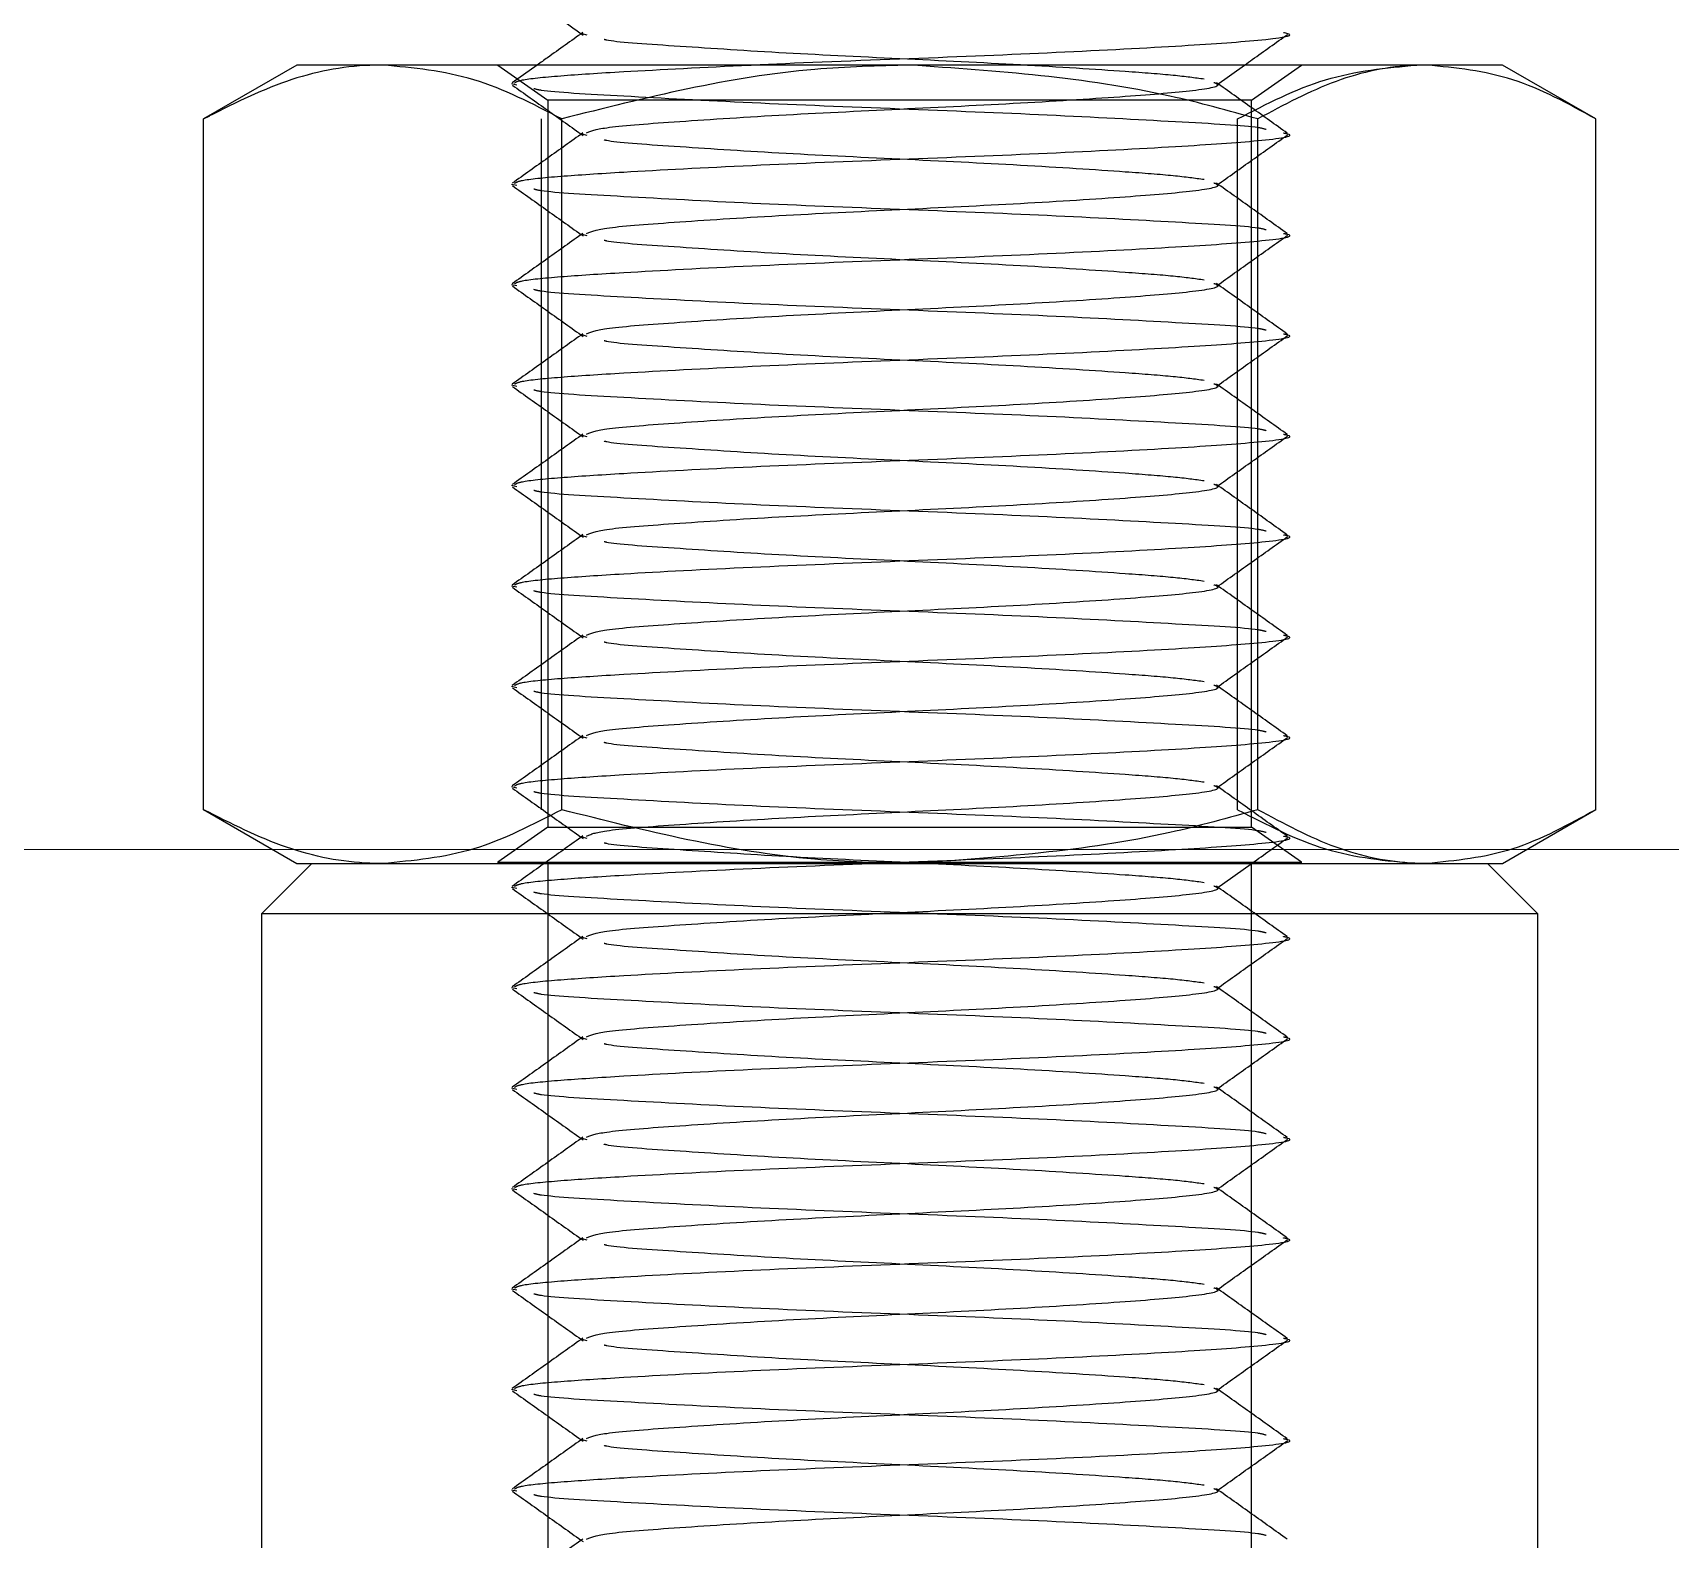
# Model space of a CAD drawing. Header units: metres. Extents: x 0 to 63075, y 0 to 44550.
# Drawn here: x 13854.35 to 13886.94, y 27138.86 to 27168.86 of the extents above; entities that cross this region are included whole.
import ezdxf

# ---------------------------------------------------------------- set-up
doc = ezdxf.new("R2010")
doc.units = ezdxf.units.M
doc.header["$LTSCALE"] = 75
for name, pattern in [('CENTER2', [28.575, 19.05, -3.175, 3.175, -3.175]), ('CENTERX2', [101.6, 63.5, -12.7, 12.7, -12.7]), ('HIDDEN2', [4.7625, 3.175, -1.5875])]:
    doc.linetypes.add(name, pattern=pattern)
for name, color, linetype in [('SC1', 7, 'CENTER2'), ('SDM', 7, 'Continuous'), ('SL4', 4, 'Continuous'), ('ST1', 7, 'HIDDEN2')]:
    doc.layers.add(name, color=color, linetype=linetype)

# ---------------------------------------------------------------- blocks, each defined once
blk = doc.blocks.new('A$Cb6dca9d5')
at = {"layer": 'SL4'}
for p, q in [((13.135, 428.444), (11.277, 427.371)), ((14.844, 428.444), (13.135, 428.444)), ((25.335, 428.444), (14.844, 428.444)), ((35.626, 428.444), (25.335, 428.444)), ((37.135, 428.444), (35.626, 428.444)), ((38.993, 427.371), (37.135, 428.444)), ((11.281, 427.372), (11.408, 427.433)), ((11.281, 413.616), (11.281, 427.372)), ((18.408, 413.616), (18.408, 427.372)), ((32.262, 413.616), (32.262, 427.372)), ((38.989, 413.616), (38.989, 427.372)), ((11.277, 413.617), (13.135, 412.544)), ((11.281, 413.616), (11.408, 413.556)), ((37.135, 412.544), (38.993, 413.617)), ((13.435, 412.544), (12.435, 411.544)), ((13.135, 412.544), (14.844, 412.544)), ((14.844, 412.544), (25.335, 412.544)), ((25.335, 412.544), (35.626, 412.544)), ((32.129, 412.537), (32.138, 412.544)), ((35.626, 412.544), (37.135, 412.544)), ((37.835, 411.544), (36.835, 412.544)), ((12.435, 411.544), (12.435, 390.544)), ((37.835, 411.544), (12.435, 411.544)), ((37.835, 390.544), (37.835, 411.544))]:
    blk.add_line(p, q, dxfattribs=at)
for points, knots in [([(17.426, 430.045), (17.661, 429.878), (18.118, 429.552), (18.575, 429.227), (18.797, 429.069)], [0, 0, 0, 0, 0.514473, 1, 1, 1, 1]), ([(18.831, 429.093), (18.596, 428.926), (18.293, 428.709), (17.989, 428.493), (17.92, 428.444)], [0, 0, 0, 0, 0.772912, 1, 1, 1, 1]), ([(22.154, 428.444), (22.169, 428.445), (23.011, 428.489), (25.181, 428.568), (28.156, 428.689), (30.76, 428.825), (32.389, 428.938), (33.063, 429.032), (32.805, 429.082), (32.771, 429.088)], [0, 0, 0, 0, 0.003435, 0.195695, 0.387955, 0.585253, 0.774762, 0.970352, 1, 1, 1, 1]), ([(31.998, 428.444), (32.05, 428.481), (32.336, 428.685), (32.623, 428.889), (32.857, 429.056)], [0, 0, 0, 0, 0.180881, 1, 1, 1, 1]), ([(14.844, 428.444), (14.76, 428.443), (14.12, 428.433), (12.914, 428.199), (11.828, 427.65), (11.281, 427.372)], [0, 0, 0, 0, 0.070099, 0.530789, 1, 1, 1, 1]), ([(18.408, 427.372), (17.829, 427.672), (16.661, 428.276), (15.453, 428.388), (14.844, 428.444)], [0, 0, 0, 0, 0.495458, 1, 1, 1, 1]), ([(25.335, 428.444), (24.705, 428.428), (22.36, 428.369), (20.077, 427.793), (18.408, 427.372)], [0, 0, 0, 0, 0.268634, 1, 1, 1, 1]), ([(32.262, 427.372), (31.681, 427.534), (29.423, 428.162), (27.077, 428.324), (25.335, 428.444)], [0, 0, 0, 0, 0.257551, 1, 1, 1, 1]), ([(35.626, 428.444), (35.546, 428.443), (34.942, 428.433), (33.804, 428.199), (32.779, 427.65), (32.262, 427.372)], [0, 0, 0, 0, 0.0700986, 0.5307888, 1, 1, 1, 1]), ([(38.989, 427.372), (38.443, 427.672), (37.341, 428.276), (36.201, 428.388), (35.626, 428.444)], [0, 0, 0, 0, 0.495458, 1, 1, 1, 1]), ([(14.844, 412.544), (14.76, 412.545), (14.12, 412.555), (12.914, 412.789), (11.828, 413.339), (11.281, 413.616)], [0, 0, 0, 0, 0.070099, 0.530789, 1, 1, 1, 1]), ([(18.408, 413.616), (17.829, 413.316), (16.661, 412.712), (15.453, 412.6), (14.844, 412.544)], [0, 0, 0, 0, 0.495458, 1, 1, 1, 1]), ([(25.335, 412.544), (24.705, 412.56), (22.36, 412.619), (20.077, 413.195), (18.408, 413.616)], [0, 0, 0, 0, 0.268634, 1, 1, 1, 1]), ([(32.262, 413.616), (31.681, 413.454), (29.423, 412.826), (27.077, 412.664), (25.335, 412.544)], [0, 0, 0, 0, 0.257551, 1, 1, 1, 1]), ([(35.626, 412.544), (35.546, 412.545), (34.942, 412.555), (33.804, 412.789), (32.779, 413.339), (32.262, 413.616)], [0, 0, 0, 0, 0.070099, 0.530789, 1, 1, 1, 1]), ([(38.989, 413.616), (38.443, 413.316), (37.341, 412.712), (36.201, 412.6), (35.626, 412.544)], [0, 0, 0, 0, 0.495458, 1, 1, 1, 1])]:
    blk.add_open_spline(points, degree=3, knots=knots, dxfattribs=at)
at = {"layer": 'ST1'}
for p, q in [((18.797, 429.069), (18.836, 429.041)), ((18.915, 429.042), (18.814, 429.069)), ((17.135, 428.444), (18.135, 427.744)), ((17.92, 428.444), (17.423, 428.09)), ((31.45, 428.053), (31.998, 428.444)), ((32.135, 427.744), (33.135, 428.444)), ((17.515, 428.046), (17.408, 428.069)), ((32.135, 427.744), (18.135, 427.744)), ((18.135, 427.744), (18.135, 413.27)), ((32.135, 413.27), (32.135, 427.744)), ((18.008, 413.616), (18.008, 427.372)), ((31.862, 413.616), (31.862, 427.372)), ((18.915, 427.042), (18.814, 427.069)), ((17.515, 426.046), (17.408, 426.069)), ((18.915, 425.042), (18.814, 425.069)), ((17.515, 424.046), (17.408, 424.069)), ((18.915, 423.042), (18.814, 423.069)), ((17.515, 422.046), (17.408, 422.069)), ((18.915, 421.042), (18.814, 421.069)), ((17.515, 420.046), (17.408, 420.069)), ((18.915, 419.042), (18.814, 419.069)), ((17.515, 418.046), (17.408, 418.069)), ((18.915, 417.042), (18.814, 417.069)), ((17.515, 416.046), (17.408, 416.069)), ((18.915, 415.042), (18.814, 415.069)), ((17.515, 414.046), (17.408, 414.069)), ((18.135, 413.27), (17.135, 412.569)), ((18.135, 413.27), (25.252, 413.27)), ((25.252, 413.27), (32.135, 413.27)), ((33.135, 412.569), (32.135, 413.27)), ((18.915, 413.042), (18.814, 413.069)), ((17.135, 412.569), (33.135, 412.569)), ((17.135, 412.569), (17.135, 412.544)), ((18.135, 412.544), (18.135, 387.544)), ((25.144, 412.569), (24.935, 412.544)), ((31.45, 412.053), (32.129, 412.537)), ((32.135, 387.544), (32.135, 412.544)), ((33.135, 412.544), (33.135, 412.569)), ((17.515, 412.046), (17.408, 412.069)), ((18.915, 411.042), (18.814, 411.069)), ((17.515, 410.046), (17.408, 410.069)), ((18.915, 409.042), (18.814, 409.069)), ((17.515, 408.046), (17.408, 408.069)), ((18.915, 407.042), (18.814, 407.069)), ((17.515, 406.046), (17.408, 406.069)), ((18.915, 405.042), (18.814, 405.069)), ((17.515, 404.046), (17.408, 404.069)), ((18.915, 403.042), (18.814, 403.069)), ((17.515, 402.046), (17.408, 402.069)), ((18.915, 401.042), (18.814, 401.069)), ((17.515, 400.046), (17.408, 400.069))]:
    blk.add_line(p, q, dxfattribs=at)
for points, knots in [([(31.195, 428.163), (31.012, 428.188), (30.646, 428.239), (29.468, 428.328), (27.621, 428.448), (25.139, 428.569), (22.633, 428.689), (20.614, 428.826), (19.43, 428.902), (19.269, 428.949), (19.254, 428.953)], [0, 0, 0, 0, 0.098651, 0.197725, 0.357803, 0.513786, 0.669769, 0.829847, 0.983594, 1, 1, 1, 1]), ([(17.466, 428.09), (17.501, 428.109), (17.589, 428.159), (18.321, 428.231), (19.747, 428.325), (21.259, 428.4), (22.154, 428.444)], [0, 0, 0, 0, 0.156872, 0.402396, 0.646629, 1, 1, 1, 1]), ([(31.862, 427.372), (32.441, 427.672), (33.609, 428.276), (34.817, 428.388), (35.426, 428.444)], [0, 0, 0, 0, 0.495458, 1, 1, 1, 1]), ([(17.426, 428.045), (17.661, 427.878), (18.131, 427.543), (18.601, 427.208), (18.836, 427.041)], [0, 0, 0, 0, 0.500089, 1, 1, 1, 1]), ([(32.429, 427.162), (32.384, 427.174), (32.181, 427.228), (30.682, 427.311), (28.187, 427.448), (25.135, 427.569), (22.082, 427.689), (19.591, 427.826), (18.1, 427.908), (17.898, 427.961), (17.857, 427.972)], [0, 0, 0, 0, 0.043096, 0.193298, 0.349673, 0.502056, 0.654439, 0.810815, 0.961016, 1, 1, 1, 1]), ([(18.902, 427.092), (18.987, 427.128), (19.171, 427.206), (20.569, 427.312), (22.645, 427.448), (25.137, 427.569), (27.617, 427.689), (29.729, 427.825), (31.089, 427.938), (31.58, 428.033), (31.416, 428.084), (31.391, 428.092)], [0, 0, 0, 0, 0.103426, 0.225711, 0.353032, 0.477096, 0.60116, 0.728481, 0.850766, 0.976983, 1, 1, 1, 1]), ([(32.849, 427.088), (32.614, 427.256), (32.144, 427.591), (31.674, 427.926), (31.439, 428.093)], [0, 0, 0, 0, 0.500092, 1, 1, 1, 1]), ([(18.831, 427.093), (18.596, 426.926), (18.127, 426.591), (17.658, 426.257), (17.423, 426.09)], [0, 0, 0, 0, 0.499958, 1, 1, 1, 1]), ([(17.466, 426.09), (17.501, 426.109), (17.589, 426.159), (18.318, 426.231), (19.772, 426.325), (22.098, 426.448), (25.136, 426.569), (28.168, 426.689), (30.757, 426.825), (32.389, 426.938), (33.063, 427.032), (32.805, 427.082), (32.771, 427.088)], [0, 0, 0, 0, 0.055573, 0.142553, 0.229074, 0.356478, 0.480628, 0.604778, 0.732181, 0.854555, 0.980855, 1, 1, 1, 1]), ([(31.195, 426.163), (31.012, 426.188), (30.646, 426.239), (29.468, 426.328), (27.621, 426.448), (25.139, 426.569), (22.633, 426.689), (20.614, 426.826), (19.43, 426.902), (19.269, 426.949), (19.254, 426.953)], [0, 0, 0, 0, 0.098651, 0.197725, 0.357803, 0.513786, 0.669769, 0.829847, 0.983594, 1, 1, 1, 1]), ([(31.45, 426.053), (31.684, 426.221), (32.153, 426.555), (32.623, 426.889), (32.857, 427.056)], [0, 0, 0, 0, 0.499967, 1, 1, 1, 1]), ([(17.426, 426.045), (17.661, 425.878), (18.131, 425.543), (18.601, 425.208), (18.836, 425.041)], [0, 0, 0, 0, 0.500089, 1, 1, 1, 1]), ([(32.429, 425.162), (32.384, 425.174), (32.181, 425.228), (30.682, 425.311), (28.187, 425.448), (25.135, 425.569), (22.082, 425.689), (19.591, 425.826), (18.1, 425.908), (17.898, 425.961), (17.857, 425.972)], [0, 0, 0, 0, 0.043096, 0.193298, 0.349673, 0.502056, 0.654439, 0.810815, 0.961016, 1, 1, 1, 1]), ([(18.902, 425.092), (18.987, 425.128), (19.171, 425.206), (20.569, 425.312), (22.645, 425.448), (25.137, 425.569), (27.617, 425.689), (29.729, 425.825), (31.089, 425.938), (31.58, 426.033), (31.416, 426.084), (31.391, 426.092)], [0, 0, 0, 0, 0.103426, 0.225711, 0.353032, 0.477096, 0.60116, 0.728481, 0.850766, 0.976983, 1, 1, 1, 1]), ([(32.849, 425.088), (32.614, 425.256), (32.144, 425.591), (31.674, 425.926), (31.439, 426.093)], [0, 0, 0, 0, 0.500092, 1, 1, 1, 1]), ([(18.831, 425.093), (18.596, 424.926), (18.127, 424.591), (17.658, 424.257), (17.423, 424.09)], [0, 0, 0, 0, 0.499958, 1, 1, 1, 1]), ([(17.466, 424.09), (17.501, 424.109), (17.589, 424.159), (18.318, 424.231), (19.772, 424.325), (22.098, 424.448), (25.136, 424.569), (28.168, 424.689), (30.757, 424.825), (32.389, 424.938), (33.063, 425.032), (32.805, 425.082), (32.771, 425.088)], [0, 0, 0, 0, 0.055573, 0.142553, 0.229074, 0.356478, 0.480628, 0.604778, 0.732181, 0.854555, 0.980855, 1, 1, 1, 1]), ([(31.45, 424.053), (31.684, 424.221), (32.153, 424.555), (32.623, 424.889), (32.857, 425.056)], [0, 0, 0, 0, 0.4999673, 1, 1, 1, 1]), ([(31.195, 424.163), (31.012, 424.188), (30.646, 424.239), (29.468, 424.328), (27.621, 424.448), (25.139, 424.569), (22.633, 424.689), (20.614, 424.826), (19.43, 424.902), (19.269, 424.949), (19.254, 424.953)], [0, 0, 0, 0, 0.098651, 0.197725, 0.357803, 0.513786, 0.669769, 0.829847, 0.983594, 1, 1, 1, 1]), ([(17.426, 424.045), (17.661, 423.878), (18.131, 423.543), (18.601, 423.208), (18.836, 423.041)], [0, 0, 0, 0, 0.5000892, 1, 1, 1, 1]), ([(18.902, 423.092), (18.987, 423.128), (19.171, 423.206), (20.569, 423.312), (22.645, 423.448), (25.137, 423.569), (27.617, 423.689), (29.729, 423.825), (31.089, 423.938), (31.58, 424.033), (31.416, 424.084), (31.391, 424.092)], [0, 0, 0, 0, 0.103426, 0.225711, 0.353032, 0.477096, 0.60116, 0.728481, 0.850766, 0.976983, 1, 1, 1, 1]), ([(32.849, 423.088), (32.614, 423.256), (32.144, 423.591), (31.674, 423.926), (31.439, 424.093)], [0, 0, 0, 0, 0.500092, 1, 1, 1, 1]), ([(32.429, 423.162), (32.384, 423.174), (32.181, 423.228), (30.682, 423.311), (28.187, 423.448), (25.135, 423.569), (22.082, 423.689), (19.591, 423.826), (18.1, 423.908), (17.898, 423.961), (17.857, 423.972)], [0, 0, 0, 0, 0.043096, 0.193298, 0.349673, 0.502056, 0.654439, 0.810815, 0.961016, 1, 1, 1, 1]), ([(18.831, 423.093), (18.596, 422.926), (18.127, 422.591), (17.658, 422.257), (17.423, 422.09)], [0, 0, 0, 0, 0.4999583, 1, 1, 1, 1]), ([(17.466, 422.09), (17.501, 422.109), (17.589, 422.159), (18.318, 422.231), (19.772, 422.325), (22.098, 422.448), (25.136, 422.569), (28.168, 422.689), (30.757, 422.825), (32.389, 422.938), (33.063, 423.032), (32.805, 423.082), (32.771, 423.088)], [0, 0, 0, 0, 0.055573, 0.142553, 0.229074, 0.356478, 0.480628, 0.604778, 0.732181, 0.854555, 0.980855, 1, 1, 1, 1]), ([(31.45, 422.053), (31.684, 422.221), (32.153, 422.555), (32.623, 422.889), (32.857, 423.056)], [0, 0, 0, 0, 0.499967, 1, 1, 1, 1]), ([(31.195, 422.163), (31.012, 422.188), (30.646, 422.239), (29.468, 422.328), (27.621, 422.448), (25.139, 422.569), (22.633, 422.689), (20.614, 422.826), (19.43, 422.902), (19.269, 422.949), (19.254, 422.953)], [0, 0, 0, 0, 0.098651, 0.197725, 0.357803, 0.513786, 0.669769, 0.829847, 0.983594, 1, 1, 1, 1]), ([(18.902, 421.092), (18.987, 421.128), (19.171, 421.206), (20.569, 421.312), (22.645, 421.448), (25.137, 421.569), (27.617, 421.689), (29.729, 421.825), (31.089, 421.938), (31.58, 422.033), (31.416, 422.084), (31.391, 422.092)], [0, 0, 0, 0, 0.103426, 0.225711, 0.353032, 0.477096, 0.60116, 0.728481, 0.850766, 0.976983, 1, 1, 1, 1]), ([(32.849, 421.088), (32.614, 421.256), (32.144, 421.591), (31.674, 421.926), (31.439, 422.093)], [0, 0, 0, 0, 0.500092, 1, 1, 1, 1]), ([(17.426, 422.045), (17.661, 421.878), (18.131, 421.543), (18.601, 421.208), (18.836, 421.041)], [0, 0, 0, 0, 0.500089, 1, 1, 1, 1]), ([(32.429, 421.162), (32.384, 421.174), (32.181, 421.228), (30.682, 421.311), (28.187, 421.448), (25.135, 421.569), (22.082, 421.689), (19.591, 421.826), (18.1, 421.908), (17.898, 421.961), (17.857, 421.972)], [0, 0, 0, 0, 0.043096, 0.193298, 0.349673, 0.502056, 0.654439, 0.810815, 0.961016, 1, 1, 1, 1]), ([(18.831, 421.093), (18.596, 420.926), (18.127, 420.591), (17.658, 420.257), (17.423, 420.09)], [0, 0, 0, 0, 0.4999583, 1, 1, 1, 1]), ([(17.466, 420.09), (17.501, 420.109), (17.589, 420.159), (18.318, 420.231), (19.772, 420.325), (22.098, 420.448), (25.136, 420.569), (28.168, 420.689), (30.757, 420.825), (32.389, 420.938), (33.063, 421.032), (32.805, 421.082), (32.771, 421.088)], [0, 0, 0, 0, 0.055573, 0.142553, 0.229074, 0.356478, 0.480628, 0.604778, 0.732181, 0.854555, 0.980855, 1, 1, 1, 1]), ([(31.195, 420.163), (31.012, 420.188), (30.646, 420.239), (29.468, 420.328), (27.621, 420.448), (25.139, 420.569), (22.633, 420.689), (20.614, 420.826), (19.43, 420.902), (19.269, 420.949), (19.254, 420.953)], [0, 0, 0, 0, 0.098651, 0.197725, 0.357803, 0.513786, 0.669769, 0.829847, 0.983594, 1, 1, 1, 1]), ([(31.45, 420.053), (31.684, 420.221), (32.153, 420.555), (32.623, 420.889), (32.857, 421.056)], [0, 0, 0, 0, 0.499967, 1, 1, 1, 1]), ([(17.426, 420.045), (17.661, 419.878), (18.131, 419.543), (18.601, 419.208), (18.836, 419.041)], [0, 0, 0, 0, 0.500089, 1, 1, 1, 1]), ([(32.429, 419.162), (32.384, 419.174), (32.181, 419.228), (30.682, 419.311), (28.187, 419.448), (25.135, 419.569), (22.082, 419.689), (19.591, 419.826), (18.1, 419.908), (17.898, 419.961), (17.857, 419.972)], [0, 0, 0, 0, 0.043096, 0.193298, 0.349673, 0.502056, 0.654439, 0.810815, 0.961016, 1, 1, 1, 1]), ([(18.902, 419.092), (18.987, 419.128), (19.171, 419.206), (20.569, 419.312), (22.645, 419.448), (25.137, 419.569), (27.617, 419.689), (29.729, 419.825), (31.089, 419.938), (31.58, 420.033), (31.416, 420.084), (31.391, 420.092)], [0, 0, 0, 0, 0.103426, 0.225711, 0.353032, 0.477096, 0.60116, 0.728481, 0.850766, 0.976983, 1, 1, 1, 1]), ([(32.849, 419.088), (32.614, 419.256), (32.144, 419.591), (31.674, 419.926), (31.439, 420.093)], [0, 0, 0, 0, 0.500092, 1, 1, 1, 1]), ([(18.831, 419.093), (18.596, 418.926), (18.127, 418.591), (17.658, 418.257), (17.423, 418.09)], [0, 0, 0, 0, 0.499958, 1, 1, 1, 1]), ([(17.466, 418.09), (17.501, 418.109), (17.589, 418.159), (18.318, 418.231), (19.772, 418.325), (22.098, 418.448), (25.136, 418.569), (28.168, 418.689), (30.757, 418.825), (32.389, 418.938), (33.063, 419.032), (32.805, 419.082), (32.771, 419.088)], [0, 0, 0, 0, 0.055573, 0.142553, 0.229074, 0.356478, 0.480628, 0.604778, 0.732181, 0.854555, 0.980855, 1, 1, 1, 1]), ([(31.195, 418.163), (31.012, 418.188), (30.646, 418.239), (29.468, 418.328), (27.621, 418.448), (25.139, 418.569), (22.633, 418.689), (20.614, 418.826), (19.43, 418.902), (19.269, 418.949), (19.254, 418.953)], [0, 0, 0, 0, 0.098651, 0.197725, 0.357803, 0.513786, 0.669769, 0.829847, 0.983594, 1, 1, 1, 1]), ([(31.45, 418.053), (31.684, 418.221), (32.153, 418.555), (32.623, 418.889), (32.857, 419.056)], [0, 0, 0, 0, 0.499967, 1, 1, 1, 1]), ([(17.426, 418.045), (17.661, 417.878), (18.131, 417.543), (18.601, 417.208), (18.836, 417.041)], [0, 0, 0, 0, 0.5000892, 1, 1, 1, 1]), ([(32.429, 417.162), (32.384, 417.174), (32.181, 417.228), (30.682, 417.311), (28.187, 417.448), (25.135, 417.569), (22.082, 417.689), (19.591, 417.826), (18.1, 417.908), (17.898, 417.961), (17.857, 417.972)], [0, 0, 0, 0, 0.043096, 0.193298, 0.349673, 0.502056, 0.654439, 0.810815, 0.961016, 1, 1, 1, 1]), ([(18.902, 417.092), (18.987, 417.128), (19.171, 417.206), (20.569, 417.312), (22.645, 417.448), (25.137, 417.569), (27.617, 417.689), (29.729, 417.825), (31.089, 417.938), (31.58, 418.033), (31.416, 418.084), (31.391, 418.092)], [0, 0, 0, 0, 0.103426, 0.225711, 0.353032, 0.477096, 0.60116, 0.728481, 0.850766, 0.976983, 1, 1, 1, 1]), ([(32.849, 417.088), (32.614, 417.256), (32.144, 417.591), (31.674, 417.926), (31.439, 418.093)], [0, 0, 0, 0, 0.500092, 1, 1, 1, 1]), ([(18.831, 417.093), (18.596, 416.926), (18.127, 416.591), (17.658, 416.257), (17.423, 416.09)], [0, 0, 0, 0, 0.499958, 1, 1, 1, 1]), ([(17.466, 416.09), (17.501, 416.109), (17.589, 416.159), (18.318, 416.231), (19.772, 416.325), (22.098, 416.448), (25.136, 416.569), (28.168, 416.689), (30.757, 416.825), (32.389, 416.938), (33.063, 417.032), (32.805, 417.082), (32.771, 417.088)], [0, 0, 0, 0, 0.055573, 0.142553, 0.229074, 0.356478, 0.480628, 0.604778, 0.732181, 0.854555, 0.980855, 1, 1, 1, 1]), ([(31.195, 416.163), (31.012, 416.188), (30.646, 416.239), (29.468, 416.328), (27.621, 416.448), (25.139, 416.569), (22.633, 416.689), (20.614, 416.826), (19.43, 416.902), (19.269, 416.949), (19.254, 416.953)], [0, 0, 0, 0, 0.098651, 0.197725, 0.357803, 0.513786, 0.669769, 0.829847, 0.983594, 1, 1, 1, 1]), ([(31.45, 416.053), (31.684, 416.221), (32.153, 416.555), (32.623, 416.889), (32.857, 417.056)], [0, 0, 0, 0, 0.499967, 1, 1, 1, 1]), ([(17.426, 416.045), (17.661, 415.878), (18.131, 415.543), (18.601, 415.208), (18.836, 415.041)], [0, 0, 0, 0, 0.500089, 1, 1, 1, 1]), ([(32.429, 415.162), (32.384, 415.174), (32.181, 415.228), (30.682, 415.311), (28.187, 415.448), (25.135, 415.569), (22.082, 415.689), (19.591, 415.826), (18.1, 415.908), (17.898, 415.961), (17.857, 415.972)], [0, 0, 0, 0, 0.043096, 0.193298, 0.349673, 0.502056, 0.654439, 0.810815, 0.961016, 1, 1, 1, 1]), ([(18.902, 415.092), (18.987, 415.128), (19.171, 415.206), (20.569, 415.312), (22.645, 415.448), (25.137, 415.569), (27.617, 415.689), (29.729, 415.825), (31.089, 415.938), (31.58, 416.033), (31.416, 416.084), (31.391, 416.092)], [0, 0, 0, 0, 0.1034259, 0.2257113, 0.3530321, 0.4770962, 0.6011602, 0.728481, 0.8507664, 0.976983, 1, 1, 1, 1]), ([(32.849, 415.088), (32.614, 415.256), (32.144, 415.591), (31.674, 415.926), (31.439, 416.093)], [0, 0, 0, 0, 0.500092, 1, 1, 1, 1]), ([(18.831, 415.093), (18.596, 414.926), (18.127, 414.591), (17.658, 414.257), (17.423, 414.09)], [0, 0, 0, 0, 0.499958, 1, 1, 1, 1]), ([(17.466, 414.09), (17.501, 414.109), (17.589, 414.159), (18.318, 414.231), (19.772, 414.325), (22.098, 414.448), (25.136, 414.569), (28.168, 414.689), (30.757, 414.825), (32.389, 414.938), (33.063, 415.032), (32.805, 415.082), (32.771, 415.088)], [0, 0, 0, 0, 0.055573, 0.142553, 0.229074, 0.356478, 0.480628, 0.604778, 0.732181, 0.854555, 0.980855, 1, 1, 1, 1]), ([(31.195, 414.163), (31.012, 414.188), (30.646, 414.239), (29.468, 414.328), (27.621, 414.448), (25.139, 414.569), (22.633, 414.689), (20.614, 414.826), (19.43, 414.902), (19.269, 414.949), (19.254, 414.953)], [0, 0, 0, 0, 0.098651, 0.197725, 0.357803, 0.513786, 0.669769, 0.829847, 0.983594, 1, 1, 1, 1]), ([(31.45, 414.053), (31.684, 414.221), (32.153, 414.555), (32.623, 414.889), (32.857, 415.056)], [0, 0, 0, 0, 0.499967, 1, 1, 1, 1]), ([(17.426, 414.045), (17.661, 413.878), (18.131, 413.543), (18.601, 413.208), (18.836, 413.041)], [0, 0, 0, 0, 0.500089, 1, 1, 1, 1]), ([(32.429, 413.162), (32.384, 413.174), (32.181, 413.228), (30.682, 413.311), (28.187, 413.448), (25.135, 413.569), (22.082, 413.689), (19.591, 413.826), (18.1, 413.908), (17.898, 413.961), (17.857, 413.972)], [0, 0, 0, 0, 0.043096, 0.193298, 0.349673, 0.502056, 0.654439, 0.810815, 0.961016, 1, 1, 1, 1]), ([(18.902, 413.092), (18.987, 413.128), (19.171, 413.206), (20.569, 413.312), (22.645, 413.448), (25.137, 413.569), (27.617, 413.689), (29.729, 413.825), (31.089, 413.938), (31.58, 414.033), (31.416, 414.084), (31.391, 414.092)], [0, 0, 0, 0, 0.103426, 0.225711, 0.353032, 0.477096, 0.60116, 0.728481, 0.850766, 0.976983, 1, 1, 1, 1]), ([(32.849, 413.088), (32.614, 413.256), (32.144, 413.591), (31.674, 413.926), (31.439, 414.093)], [0, 0, 0, 0, 0.500092, 1, 1, 1, 1]), ([(31.862, 413.616), (32.441, 413.316), (33.609, 412.712), (34.817, 412.6), (35.426, 412.544)], [0, 0, 0, 0, 0.495458, 1, 1, 1, 1]), ([(18.831, 413.093), (18.596, 412.926), (18.127, 412.591), (17.658, 412.257), (17.423, 412.09)], [0, 0, 0, 0, 0.499958, 1, 1, 1, 1]), ([(17.466, 412.09), (17.501, 412.109), (17.589, 412.159), (18.318, 412.231), (19.772, 412.325), (22.098, 412.448), (25.136, 412.569), (28.168, 412.689), (30.757, 412.825), (32.389, 412.938), (33.063, 413.032), (32.805, 413.082), (32.771, 413.088)], [0, 0, 0, 0, 0.0555734, 0.1425526, 0.2290743, 0.3564777, 0.4806278, 0.604778, 0.7321813, 0.8545546, 0.980855, 1, 1, 1, 1]), ([(31.195, 412.163), (31.012, 412.188), (30.646, 412.239), (29.468, 412.328), (27.621, 412.448), (25.139, 412.569), (22.633, 412.689), (20.614, 412.826), (19.43, 412.902), (19.269, 412.949), (19.254, 412.953)], [0, 0, 0, 0, 0.098651, 0.197725, 0.357803, 0.513786, 0.669769, 0.829847, 0.983594, 1, 1, 1, 1]), ([(32.138, 412.544), (32.143, 412.548), (32.383, 412.718), (32.623, 412.889), (32.857, 413.056)], [0, 0, 0, 0, 0.0209894, 1, 1, 1, 1]), ([(17.426, 412.045), (17.661, 411.878), (18.131, 411.543), (18.601, 411.208), (18.836, 411.041)], [0, 0, 0, 0, 0.500089, 1, 1, 1, 1]), ([(32.429, 411.162), (32.384, 411.174), (32.181, 411.228), (30.682, 411.311), (28.187, 411.448), (25.135, 411.569), (22.082, 411.689), (19.591, 411.826), (18.1, 411.908), (17.898, 411.961), (17.857, 411.972)], [0, 0, 0, 0, 0.043096, 0.193298, 0.349673, 0.502056, 0.654439, 0.810815, 0.961016, 1, 1, 1, 1]), ([(18.902, 411.092), (18.987, 411.128), (19.171, 411.206), (20.569, 411.312), (22.645, 411.448), (25.137, 411.569), (27.617, 411.689), (29.729, 411.825), (31.089, 411.938), (31.58, 412.033), (31.416, 412.084), (31.391, 412.092)], [0, 0, 0, 0, 0.103426, 0.225711, 0.353032, 0.477096, 0.60116, 0.728481, 0.850766, 0.976983, 1, 1, 1, 1]), ([(32.849, 411.088), (32.614, 411.256), (32.144, 411.591), (31.674, 411.926), (31.439, 412.093)], [0, 0, 0, 0, 0.500092, 1, 1, 1, 1]), ([(18.831, 411.093), (18.596, 410.926), (18.127, 410.591), (17.658, 410.257), (17.423, 410.09)], [0, 0, 0, 0, 0.499958, 1, 1, 1, 1]), ([(17.466, 410.09), (17.501, 410.109), (17.589, 410.159), (18.318, 410.231), (19.772, 410.325), (22.098, 410.448), (25.136, 410.569), (28.168, 410.689), (30.757, 410.825), (32.389, 410.938), (33.063, 411.032), (32.805, 411.082), (32.771, 411.088)], [0, 0, 0, 0, 0.055573, 0.142553, 0.229074, 0.356478, 0.480628, 0.604778, 0.732181, 0.854555, 0.980855, 1, 1, 1, 1]), ([(31.45, 410.053), (31.684, 410.221), (32.153, 410.555), (32.623, 410.889), (32.857, 411.056)], [0, 0, 0, 0, 0.499967, 1, 1, 1, 1]), ([(31.195, 410.163), (31.012, 410.188), (30.646, 410.239), (29.468, 410.328), (27.621, 410.448), (25.139, 410.569), (22.633, 410.689), (20.614, 410.826), (19.43, 410.902), (19.269, 410.949), (19.254, 410.953)], [0, 0, 0, 0, 0.098651, 0.197725, 0.357803, 0.513786, 0.669769, 0.829847, 0.983594, 1, 1, 1, 1]), ([(17.426, 410.045), (17.661, 409.878), (18.131, 409.543), (18.601, 409.208), (18.836, 409.041)], [0, 0, 0, 0, 0.500089, 1, 1, 1, 1]), ([(18.902, 409.092), (18.987, 409.128), (19.171, 409.206), (20.569, 409.312), (22.645, 409.448), (25.137, 409.569), (27.617, 409.689), (29.729, 409.825), (31.089, 409.938), (31.58, 410.033), (31.416, 410.084), (31.391, 410.092)], [0, 0, 0, 0, 0.103426, 0.225711, 0.353032, 0.477096, 0.60116, 0.728481, 0.850766, 0.976983, 1, 1, 1, 1]), ([(32.849, 409.088), (32.614, 409.256), (32.144, 409.591), (31.674, 409.926), (31.439, 410.093)], [0, 0, 0, 0, 0.500092, 1, 1, 1, 1]), ([(32.429, 409.162), (32.384, 409.174), (32.181, 409.228), (30.682, 409.311), (28.187, 409.448), (25.135, 409.569), (22.082, 409.689), (19.591, 409.826), (18.1, 409.908), (17.898, 409.961), (17.857, 409.972)], [0, 0, 0, 0, 0.043096, 0.193298, 0.349673, 0.502056, 0.654439, 0.810815, 0.961016, 1, 1, 1, 1]), ([(18.831, 409.093), (18.596, 408.926), (18.127, 408.591), (17.658, 408.257), (17.423, 408.09)], [0, 0, 0, 0, 0.499958, 1, 1, 1, 1]), ([(17.466, 408.09), (17.501, 408.109), (17.589, 408.159), (18.318, 408.231), (19.772, 408.325), (22.098, 408.448), (25.136, 408.569), (28.168, 408.689), (30.757, 408.825), (32.389, 408.938), (33.063, 409.032), (32.805, 409.082), (32.771, 409.088)], [0, 0, 0, 0, 0.0555734, 0.1425526, 0.2290743, 0.3564777, 0.4806278, 0.604778, 0.7321813, 0.8545546, 0.980855, 1, 1, 1, 1]), ([(31.45, 408.053), (31.684, 408.221), (32.153, 408.555), (32.623, 408.889), (32.857, 409.056)], [0, 0, 0, 0, 0.4999673, 1, 1, 1, 1]), ([(31.195, 408.163), (31.012, 408.188), (30.646, 408.239), (29.468, 408.328), (27.621, 408.448), (25.139, 408.569), (22.633, 408.689), (20.614, 408.826), (19.43, 408.902), (19.269, 408.949), (19.254, 408.953)], [0, 0, 0, 0, 0.098651, 0.197725, 0.357803, 0.513786, 0.669769, 0.829847, 0.983594, 1, 1, 1, 1]), ([(17.426, 408.045), (17.661, 407.878), (18.131, 407.543), (18.601, 407.208), (18.836, 407.041)], [0, 0, 0, 0, 0.5000892, 1, 1, 1, 1]), ([(18.902, 407.092), (18.987, 407.128), (19.171, 407.206), (20.569, 407.312), (22.645, 407.448), (25.137, 407.569), (27.617, 407.689), (29.729, 407.825), (31.089, 407.938), (31.58, 408.033), (31.416, 408.084), (31.391, 408.092)], [0, 0, 0, 0, 0.103426, 0.225711, 0.353032, 0.477096, 0.60116, 0.728481, 0.850766, 0.976983, 1, 1, 1, 1]), ([(32.849, 407.088), (32.614, 407.256), (32.144, 407.591), (31.674, 407.926), (31.439, 408.093)], [0, 0, 0, 0, 0.5000921, 1, 1, 1, 1]), ([(32.429, 407.162), (32.384, 407.174), (32.181, 407.228), (30.682, 407.311), (28.187, 407.448), (25.135, 407.569), (22.082, 407.689), (19.591, 407.826), (18.1, 407.908), (17.898, 407.961), (17.857, 407.972)], [0, 0, 0, 0, 0.043096, 0.193298, 0.349673, 0.502056, 0.654439, 0.810815, 0.961016, 1, 1, 1, 1]), ([(18.831, 407.093), (18.596, 406.926), (18.127, 406.591), (17.658, 406.257), (17.423, 406.09)], [0, 0, 0, 0, 0.499958, 1, 1, 1, 1]), ([(17.466, 406.09), (17.501, 406.109), (17.589, 406.159), (18.318, 406.231), (19.772, 406.325), (22.098, 406.448), (25.136, 406.569), (28.168, 406.689), (30.757, 406.825), (32.389, 406.938), (33.063, 407.032), (32.805, 407.082), (32.771, 407.088)], [0, 0, 0, 0, 0.055573, 0.142553, 0.229074, 0.356478, 0.480628, 0.604778, 0.732181, 0.854555, 0.980855, 1, 1, 1, 1]), ([(31.195, 406.163), (31.012, 406.188), (30.646, 406.239), (29.468, 406.328), (27.621, 406.448), (25.139, 406.569), (22.633, 406.689), (20.614, 406.826), (19.43, 406.902), (19.269, 406.949), (19.254, 406.953)], [0, 0, 0, 0, 0.098651, 0.197725, 0.357803, 0.513786, 0.669769, 0.829847, 0.983594, 1, 1, 1, 1]), ([(31.45, 406.053), (31.684, 406.221), (32.153, 406.555), (32.623, 406.889), (32.857, 407.056)], [0, 0, 0, 0, 0.4999673, 1, 1, 1, 1]), ([(18.902, 405.092), (18.987, 405.128), (19.171, 405.206), (20.569, 405.312), (22.645, 405.448), (25.137, 405.569), (27.617, 405.689), (29.729, 405.825), (31.089, 405.938), (31.58, 406.033), (31.416, 406.084), (31.391, 406.092)], [0, 0, 0, 0, 0.103426, 0.225711, 0.353032, 0.477096, 0.60116, 0.728481, 0.850766, 0.976983, 1, 1, 1, 1]), ([(32.849, 405.088), (32.614, 405.256), (32.144, 405.591), (31.674, 405.926), (31.439, 406.093)], [0, 0, 0, 0, 0.500092, 1, 1, 1, 1]), ([(17.426, 406.045), (17.661, 405.878), (18.131, 405.543), (18.601, 405.208), (18.836, 405.041)], [0, 0, 0, 0, 0.500089, 1, 1, 1, 1]), ([(32.429, 405.162), (32.384, 405.174), (32.181, 405.228), (30.682, 405.311), (28.187, 405.448), (25.135, 405.569), (22.082, 405.689), (19.591, 405.826), (18.1, 405.908), (17.898, 405.961), (17.857, 405.972)], [0, 0, 0, 0, 0.043096, 0.193298, 0.349673, 0.502056, 0.654439, 0.810815, 0.961016, 1, 1, 1, 1]), ([(18.831, 405.093), (18.596, 404.926), (18.127, 404.591), (17.658, 404.257), (17.423, 404.09)], [0, 0, 0, 0, 0.499958, 1, 1, 1, 1]), ([(17.466, 404.09), (17.501, 404.109), (17.589, 404.159), (18.318, 404.231), (19.772, 404.325), (22.098, 404.448), (25.136, 404.569), (28.168, 404.689), (30.757, 404.825), (32.389, 404.938), (33.063, 405.032), (32.805, 405.082), (32.771, 405.088)], [0, 0, 0, 0, 0.055573, 0.142553, 0.229074, 0.356478, 0.480628, 0.604778, 0.732181, 0.854555, 0.980855, 1, 1, 1, 1]), ([(31.195, 404.163), (31.012, 404.188), (30.646, 404.239), (29.468, 404.328), (27.621, 404.448), (25.139, 404.569), (22.633, 404.689), (20.614, 404.826), (19.43, 404.902), (19.269, 404.949), (19.254, 404.953)], [0, 0, 0, 0, 0.098651, 0.197725, 0.357803, 0.513786, 0.669769, 0.829847, 0.983594, 1, 1, 1, 1]), ([(31.45, 404.053), (31.684, 404.221), (32.153, 404.555), (32.623, 404.889), (32.857, 405.056)], [0, 0, 0, 0, 0.4999673, 1, 1, 1, 1]), ([(17.426, 404.045), (17.661, 403.878), (18.131, 403.543), (18.601, 403.208), (18.836, 403.041)], [0, 0, 0, 0, 0.500089, 1, 1, 1, 1]), ([(32.429, 403.162), (32.384, 403.174), (32.181, 403.228), (30.682, 403.311), (28.187, 403.448), (25.135, 403.569), (22.082, 403.689), (19.591, 403.826), (18.1, 403.908), (17.898, 403.961), (17.857, 403.972)], [0, 0, 0, 0, 0.043096, 0.193298, 0.349673, 0.502056, 0.654439, 0.810815, 0.961016, 1, 1, 1, 1]), ([(18.902, 403.092), (18.987, 403.128), (19.171, 403.206), (20.569, 403.312), (22.645, 403.448), (25.137, 403.569), (27.617, 403.689), (29.729, 403.825), (31.089, 403.938), (31.58, 404.033), (31.416, 404.084), (31.391, 404.092)], [0, 0, 0, 0, 0.1034259, 0.2257113, 0.3530321, 0.4770962, 0.6011602, 0.728481, 0.8507664, 0.976983, 1, 1, 1, 1]), ([(32.849, 403.088), (32.614, 403.256), (32.144, 403.591), (31.674, 403.926), (31.439, 404.093)], [0, 0, 0, 0, 0.500092, 1, 1, 1, 1]), ([(18.831, 403.093), (18.596, 402.926), (18.127, 402.591), (17.658, 402.257), (17.423, 402.09)], [0, 0, 0, 0, 0.499958, 1, 1, 1, 1]), ([(17.466, 402.09), (17.501, 402.109), (17.589, 402.159), (18.318, 402.231), (19.772, 402.325), (22.098, 402.448), (25.136, 402.569), (28.168, 402.689), (30.757, 402.825), (32.389, 402.938), (33.063, 403.032), (32.805, 403.082), (32.771, 403.088)], [0, 0, 0, 0, 0.055573, 0.142553, 0.229074, 0.356478, 0.480628, 0.604778, 0.732181, 0.854555, 0.980855, 1, 1, 1, 1]), ([(31.195, 402.163), (31.012, 402.188), (30.646, 402.239), (29.468, 402.328), (27.621, 402.448), (25.139, 402.569), (22.633, 402.689), (20.614, 402.826), (19.43, 402.902), (19.269, 402.949), (19.254, 402.953)], [0, 0, 0, 0, 0.098651, 0.197725, 0.357803, 0.513786, 0.669769, 0.829847, 0.983594, 1, 1, 1, 1]), ([(31.45, 402.053), (31.684, 402.221), (32.153, 402.555), (32.623, 402.889), (32.857, 403.056)], [0, 0, 0, 0, 0.4999673, 1, 1, 1, 1]), ([(17.426, 402.045), (17.661, 401.878), (18.131, 401.543), (18.601, 401.208), (18.836, 401.041)], [0, 0, 0, 0, 0.5000892, 1, 1, 1, 1]), ([(32.429, 401.162), (32.384, 401.174), (32.181, 401.228), (30.682, 401.311), (28.187, 401.448), (25.135, 401.569), (22.082, 401.689), (19.591, 401.826), (18.1, 401.908), (17.898, 401.961), (17.857, 401.972)], [0, 0, 0, 0, 0.043096, 0.193298, 0.349673, 0.502056, 0.654439, 0.810815, 0.961016, 1, 1, 1, 1]), ([(18.902, 401.092), (18.987, 401.128), (19.171, 401.206), (20.569, 401.312), (22.645, 401.448), (25.137, 401.569), (27.617, 401.689), (29.729, 401.825), (31.089, 401.938), (31.58, 402.033), (31.416, 402.084), (31.391, 402.092)], [0, 0, 0, 0, 0.103426, 0.225711, 0.353032, 0.477096, 0.60116, 0.728481, 0.850766, 0.976983, 1, 1, 1, 1]), ([(32.849, 401.088), (32.614, 401.256), (32.144, 401.591), (31.674, 401.926), (31.439, 402.093)], [0, 0, 0, 0, 0.5000921, 1, 1, 1, 1]), ([(18.831, 401.093), (18.596, 400.926), (18.127, 400.591), (17.658, 400.257), (17.423, 400.09)], [0, 0, 0, 0, 0.4999583, 1, 1, 1, 1]), ([(17.466, 400.09), (17.501, 400.109), (17.589, 400.159), (18.318, 400.231), (19.772, 400.325), (22.098, 400.448), (25.136, 400.569), (28.168, 400.689), (30.757, 400.825), (32.389, 400.938), (33.063, 401.032), (32.805, 401.082), (32.771, 401.088)], [0, 0, 0, 0, 0.055573, 0.142553, 0.229074, 0.356478, 0.480628, 0.604778, 0.732181, 0.854555, 0.980855, 1, 1, 1, 1]), ([(31.195, 400.163), (31.012, 400.188), (30.646, 400.239), (29.468, 400.328), (27.621, 400.448), (25.139, 400.569), (22.633, 400.689), (20.614, 400.826), (19.43, 400.902), (19.269, 400.949), (19.254, 400.953)], [0, 0, 0, 0, 0.098651, 0.197725, 0.357803, 0.513786, 0.669769, 0.829847, 0.983594, 1, 1, 1, 1]), ([(31.45, 400.053), (31.684, 400.221), (32.153, 400.555), (32.623, 400.889), (32.857, 401.056)], [0, 0, 0, 0, 0.499967, 1, 1, 1, 1]), ([(17.426, 400.045), (17.661, 399.878), (18.131, 399.543), (18.601, 399.208), (18.836, 399.041)], [0, 0, 0, 0, 0.500089, 1, 1, 1, 1]), ([(32.429, 399.162), (32.384, 399.174), (32.181, 399.228), (30.682, 399.311), (28.187, 399.448), (25.135, 399.569), (22.082, 399.689), (19.591, 399.826), (18.1, 399.908), (17.898, 399.961), (17.857, 399.972)], [0, 0, 0, 0, 0.043096, 0.193298, 0.349673, 0.502056, 0.654439, 0.810815, 0.961016, 1, 1, 1, 1]), ([(18.902, 399.092), (18.987, 399.128), (19.171, 399.206), (20.569, 399.312), (22.645, 399.448), (25.137, 399.569), (27.617, 399.689), (29.729, 399.825), (31.089, 399.938), (31.58, 400.033), (31.416, 400.084), (31.391, 400.092)], [0, 0, 0, 0, 0.103426, 0.225711, 0.353032, 0.477096, 0.60116, 0.728481, 0.850766, 0.976983, 1, 1, 1, 1]), ([(32.849, 399.088), (32.614, 399.256), (32.144, 399.591), (31.674, 399.926), (31.439, 400.093)], [0, 0, 0, 0, 0.500092, 1, 1, 1, 1]), ([(18.831, 399.093), (18.596, 398.926), (18.127, 398.591), (17.658, 398.257), (17.423, 398.09)], [0, 0, 0, 0, 0.4999583, 1, 1, 1, 1])]:
    blk.add_open_spline(points, degree=3, knots=knots, dxfattribs=at)

msp = doc.modelspace()

# ---------------------------------------------------------------- linework, layer by layer
at = {"layer": 'SC1', "color": 7, "linetype": 'CENTERX2', "lineweight": 9}
msp.add_line((22143.58, 27152.594), (6381.376, 27152.594), dxfattribs=at)

# ---------------------------------------------------------------- block references
at = {"layer": 'SDM'}
msp.add_blockref('A$Cb6dca9d5', (13846.469, 26739.769), dxfattribs=at)

doc.saveas('drawing.dxf')
